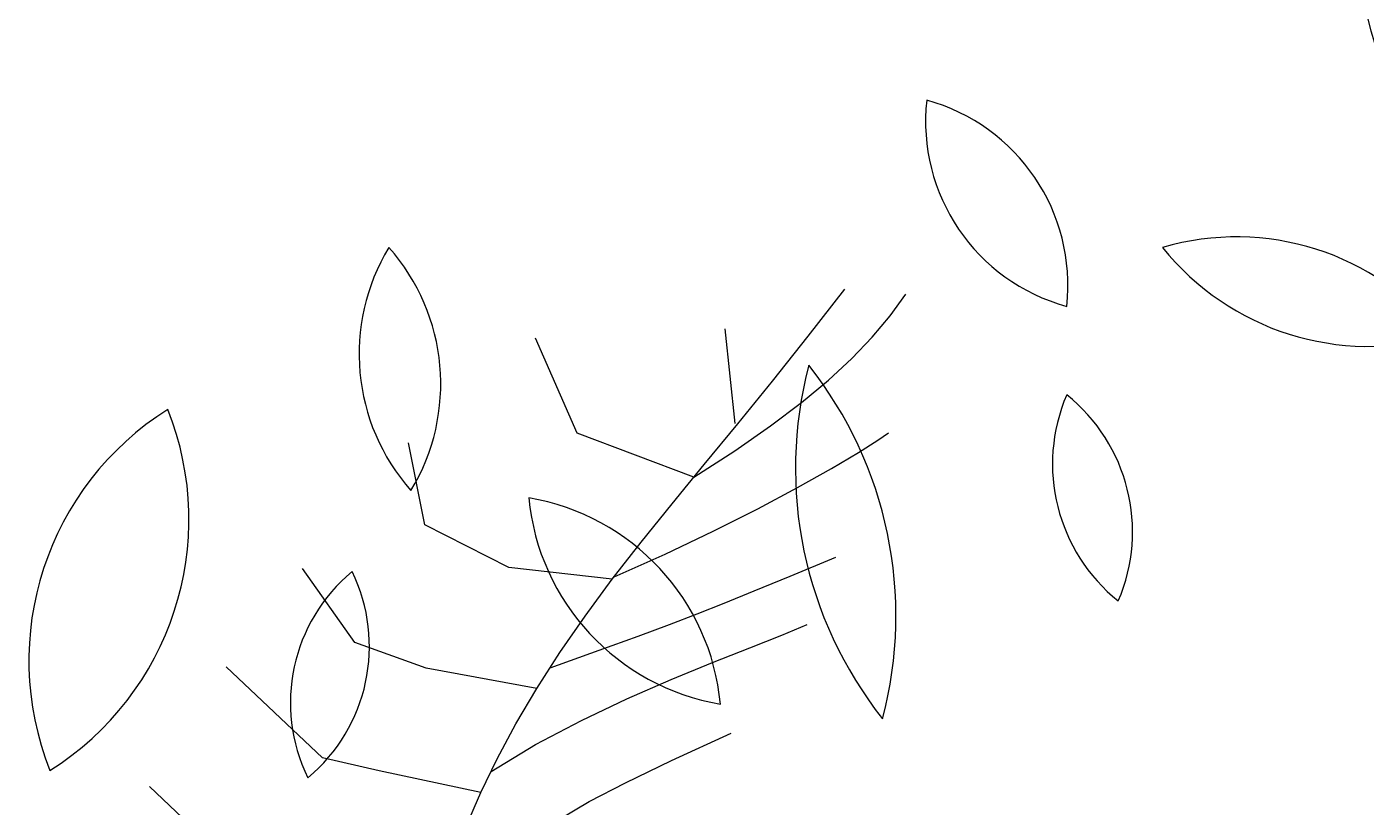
# Model space of a CAD drawing. Header units: millimetres. Extents: x -1030105 to 906887, y -616134 to 1220667.
# Drawn here: x -104676 to -103531, y 511289 to 511956 of the extents above; entities that cross this region are included whole.
import ezdxf

# ---------------------------------------------------------------- set-up
doc = ezdxf.new("R2010")
doc.units = ezdxf.units.MM
doc.header["$MEASUREMENT"] = 0
doc.linetypes.add('DASH', pattern=[0.35, 0.25, -0.1])
doc.linetypes.add('DASHED', pattern=[0.75, 0.5, -0.25])
doc.layers.add('A-Furniture', color=143, linetype='Continuous')
doc.layers.add('A-Tree', color=98, linetype='Continuous')
doc.layers.add('A-Wall', color=6, linetype='Continuous', lineweight=9)

# ---------------------------------------------------------------- blocks, each defined once
blk = doc.blocks.new('FUR')
at = {"layer": 'A-Furniture', "color": 8, "linetype": 'DASH', "ltscale": 50}
blk.add_open_spline([(-52657.18174468336, -15419.7190256638), (-53684.68530343773, -15761.4550650951), (-55944.28394347202, -15850.41732849472), (-58636.63205547673, -13705.47419053549), (-59018.49773840173, -10052.23631551804), (-57876.11176995137, -7685.960731683532), (-56880.61459291968, -6548.248811861849), (-56782.67322703003, -6441.870720701991)], degree=3, knots=[18289.98314026606, 18289.98314026606, 18289.98314026606, 18289.98314026606, 21462.80248467822, 24520.47386172318, 27657.55730020549, 31678.73250156143, 32103.72514403899, 32103.72514403899, 32103.72514403899, 32103.72514403899], dxfattribs=at)
blk = doc.blocks.new('12PPLT06')
at = {"color": 0, "linetype": 'ByBlock'}
for centre, radius, start, end in [((0.39235880291222, -0.2358448303072294), 0.0967875, 186.54868600067, 256.8911319995395), ((0.2742512195789075, -0.3411484969738865), 0.0967875, 6.54868600067002, 76.89113199953944), ((0.2217668862455255, -0.2893535803071927), 0.05859191666666665, 173.6499809978664, 254.651444999303), ((0.1480257195788752, -0.339375330307206), 0.05859191666666665, 353.6499809978664, 74.651444999303), ((0.2580326362455025, -0.405242830307202), 0.08059875, 38.6962139995009, 106.2415449998232), ((0.05309013624549408, -0.3604013303072122), 0.06279416666666666, 148.7876610017853, 221.5977109985612), ((-0.04757369708784154, -0.3695494969738888), 0.06279416666666666, 328.7876610017854, 41.5977109985612), ((0.2983952195788788, -0.2774710803072082), 0.08059875, 218.6962139995009, 286.2415449998232), ((0.2468061362456027, -0.3953419969738832), 0.1233375833333333, 165.2071099987095, 218.3217489999709), ((0.0307931362455065, -0.4403295803072353), 0.1233375833333333, 345.2071099987095, 38.32174899997089), ((0.2555320529122653, -0.3939920803072425), 0.05361883333333333, 156.775419000459, 231.2879719996091), ((0.1727245529122001, -0.4146869969738702), 0.05361883333333333, 336.7754190004591, 51.28797199960912), ((-0.01992978042107296, -0.45404366364059), 0.09055483333333332, 122.1169889999252, 201.7275270020464), ((-0.1521945304211769, -0.4108697469738445), 0.09055483333333332, 302.1169889999251, 21.72752700204642), ((0.03037446957887369, -0.4738584136405564), 0.07050225, 5.319560001462722, 80.41896799958994), ((0.1123076362455393, -0.3978032469738935), 0.07050225, 185.3195600014627, 260.4189679995899), ((0.02146971957882471, -0.4669088303072328), 0.05212266666666666, 129.7475050001382, 206.0709009984855), ((-0.05867703042110151, -0.4497403303072076), 0.05212266666666666, 309.7475050001382, 26.07090099848551)]:
    blk.add_arc(centre, radius, start, end, dxfattribs=at)
blk = doc.blocks.new('CAY8')
at = {"color": 0, "linetype": 'ByBlock'}
for p, q in [((-940.3137401825061, 145.768174705825), (-946.1185544049276, 151.5635492960155)), ((-934.7235632646898, 139.3882252406347), (-940.3137401825061, 145.768174705825)), ((-929.2662368465008, 132.2471229548701), (-934.7235632646898, 139.3882252406347)), ((-903.4047295116015, 136.1425936371252), (-905.1583078142412, 139.6563538433566)), ((-900.6598658630301, 129.7326422717906), (-903.4047295116015, 136.1425936371252)), ((-938.0649973905802, 120.1860671189079), (-950.5168529680359, 133.4464085603995)), ((-923.8599741226335, 124.1682899042662), (-929.2662368465008, 132.2471229548701)), ((-897.1312236990398, 120.7794901121542), (-900.6598658630301, 129.7326422717906)), ((-918.4229882883064, 114.9751481428557), (-923.8599741226335, 124.1682899042662)), ((-926.3047232869849, 107.283907857347), (-938.0649973905802, 120.1860671189079)), ((-893.0263098498817, 109.6361275239997), (-897.1312236990398, 120.7794901121542)), ((-912.8734925372319, 104.4911197258498), (-918.4229882883064, 114.9751481428557)), ((-866.7262028654204, 103.1832332871436), (-870.2616481090499, 117.824978480292)), ((-915.133669793313, 94.77777983423766), (-926.3047232869849, 107.283907857347)), ((-888.5526311469857, 96.65554487219379), (-893.0263098498817, 109.6361275239997)), ((-907.1297000644972, 92.53962670845976), (-912.8734925372319, 104.4911197258498)), ((-863.9597579267847, 91.60332797416231), (-866.7262028654204, 103.1832332871436)), ((-849.3357030902243, 97.82547973476358), (-851.3103314946766, 105.9690212018777)), ((-915.3127875501068, 93.97468717974152), (-944.3487014881084, 95.55333815697122)), ((-904.4494760451689, 82.70553210620164), (-915.133669793313, 94.77777983423766)), ((-883.91769442021, 82.19073252212729), (-888.5526311469857, 96.65554487219379)), ((-847.0656728668237, 87.58272618825322), (-849.3357030902243, 97.82547973476358)), ((-901.1098240653209, 78.94409114570044), (-907.1297000644972, 92.53962670845976)), ((-861.732146699409, 82.01472464871222), (-863.9597579267847, 91.60332797416231)), ((-844.4117731003989, 75.62804380720081), (-847.0656728668237, 87.58272618825322)), ((-894.1497811784193, 71.10501373169427), (-904.4494760451689, 82.70553210620164)), ((-879.3290065004603, 66.59468083938737), (-883.91769442021, 82.19073252212729)), ((-859.8132025891009, 73.34688541593096), (-861.732146699409, 82.01472464871222)), ((-901.1098240653209, 78.94409114570044), (-920.0258235257697, 45.94454750164914)), ((-816.8143473458604, 58.5986838777917), (-822.2834638411205, 77.83928790428945)), ((-841.2855360670055, 62.34871583665699), (-844.4117731003989, 75.62804380720081)), ((-884.1322243284067, 60.01407376871248), (-894.1497811784193, 71.10501373169427)), ((-857.972759002716, 64.52927238239681), (-859.8132025891009, 73.34688541593096)), ((-874.9940742179879, 50.22038018851345), (-879.3290065004603, 66.59468083938737)), ((-855.9806493467822, 54.4913476541642), (-857.972759002716, 64.52927238239681)), ((-837.5984940434191, 48.13202552141047), (-841.2855360670055, 62.34871583665699)), ((-874.2944446309975, 49.47056127394353), (-884.1322243284067, 60.01407376871248)), ((-812.3783106020765, 43.65250996243594), (-816.8143473458604, 58.5986838777917)), ((-853.6067070269764, 42.16257333728754), (-855.9806493467822, 54.4913476541642)), ((-874.2944446309975, 49.47056127394353), (-882.8400325470338, 18.92748891817791)), ((-864.5340812221893, 39.51232530617017), (-874.2944446309975, 49.47056127394353)), ((-920.0258235257697, 45.94454750164914), (-950.6379251968956, 38.02262965792215)), ((-833.2621793047783, 33.36525610657736), (-837.5984940434191, 48.13202552141047)), ((-850.6207654498266, 26.47241153821415), (-853.6067070269764, 42.16257333728754)), ((-808.4698979650111, 31.85255743862399), (-812.3783106020765, 43.65250996243594)), ((-854.7732565799724, 30.17540939236096), (-864.5340812221893, 39.51232530617017)), ((-828.1881241270075, 18.43569083694638), (-833.2621793047783, 33.36525610657736)), ((-845.0320265546961, 21.48863493530553), (-854.7732565799724, 30.17540939236096)), ((-804.583653789121, 22.05061758741249), (-808.4698979650111, 31.85255743862399)), ((-845.0320265546961, 21.48863493530553), (-856.5268507701821, -10.83589293108344)), ((-835.3549303386371, 13.47901780879511), (-845.0320265546961, 21.48863493530553)), ((-882.8400325470338, 18.92748891817791), (-899.714523556946, -4.298255425082971)), ((-822.2878607870134, 3.730612957044286), (-828.1881241270075, 18.43569083694638)), ((-825.7865071256438, 6.173573885376754), (-835.3549303386371, 13.47901780879511)), ((-816.3712961076653, -0.4006809616821556), (-825.7865071256438, 6.173573885376754)), ((-816.3712961076653, -0.4006809616821556), (-827.7937738506862, -29.93739812973035)), ((-807.1538364776989, -6.216730859703603), (-816.3712961076653, -0.4006809616821556)), ((-899.714523556946, -4.298255425082971), (-925.2642657311644, -5.252433182851746)), ((-856.5268507701821, -10.83589293108344), (-867.7023180115339, -31.10505514580836)), ((-867.7023180115339, -31.10505514580836), (-892.5041478066978, -43.24835929518849)), ((-827.7937738506862, -29.93739812973035), (-834.4322889746236, -46.40570705183745)), ((-834.4322889746236, -46.40570705183745), (-866.5092981660327, -71.006162165575)), ((-802.1017933342937, -75.2180552066693), (-834.1787815050684, -99.8185255927583))]:
    blk.add_line(p, q, dxfattribs=at)
blk = doc.blocks.new('CÂY')
at = {"layer": 'A-Tree', "color": 8, "ltscale": 10, "xscale": 2800, "yscale": 2800, "zscale": 2800}
blk.add_blockref('12PPLT06', (-15171.32227156353, 3574.021445036517), dxfattribs=at)
at = {"layer": 'A-Tree', "color": 8, "ltscale": 10, "xscale": 2.803183510899544, "yscale": 2.803183510899544, "zscale": 2.803183510899544, "rotation": 279.0824280019125}
blk.add_blockref('CAY8', (-14732.21739931472, -69.75649958464783), dxfattribs=at)
blk = doc.blocks.new('BỐ TRÍ LAY OUT')
at = {"layer": 'A-Furniture', "color": 3}
for name, p in [('CÂY', (4286.75486311756, 4469.288343299762)), ('FUR', (48783.7433631176, 18654.71482977469))]:
    blk.add_blockref(name, p, dxfattribs=at)
blk = doc.blocks.new('TƯỜNG KIẾN TRÚC')
at = {"color": 0, "const_width": 50}
blk.add_lwpolyline([(-57246.21905261721, -42602.37068987137), (-59409.74643573305, -42969.45567016874, 0.3659412979444954), (-61135.38700251374, -45121.87329179677, 0.0450071005246337), (-60690.77560484735, -49470.92558191495, 0.1620892894414481), (-56830.91708503431, -56364.14356976992, 0.1933850795687879), (-54279.94149597501, -57092.5587343435, 0.2015619879370782), (-51129.45223710453, -55388.36867325811, 392.1318763364482)], format="xyb", dxfattribs=at)
blk = doc.blocks.new('KIẾN TRÚC')
h = blk.add_hatch(color=9)
h.dxf.hatch_style = 1
edge = h.paths.add_edge_path(flags=16)
edge.add_line((62281.95049999998, 27412.02927138517), (55232.82389649404, 27412.02927138505))
edge.add_arc((32545.50878812408, 30716.66293956665), 22926.72829924391, 284.53695158247865, 351.7125813344091, ccw=False)
edge.add_line((38300.21700792988, 8523.911784915952), (13217.51784992669, 8523.911784910597))
edge.add_arc((23753.10182550838, 24110.84943410289), 18813.58963585476, 227.7677182561868, 235.9442986410003, ccw=False)
edge.add_arc((7788.819823088517, 12733.3910908635), 4187.039666959467, 236.0590124962323, 322.4360737019827, ccw=False)
edge.add_arc((13873.5970987339, 18503.25729619298), 12505.26566685072, 190.8327360748526, 227.6605687844487, ccw=False)
edge.add_arc((25477.52443721271, 20792.18331255531), 24332.69085544715, 180.6832153365221, 190.991126688788, ccw=False)
edge.add_arc((3282.93561756362, 20557.21277457592), 2137.084471138149, 101.08076224722828, 181.479400931386, ccw=False)
edge.add_line((2872.204064266523, 22654.45611475036), (4986.06665855035, 23013.11448664329))
edge.add_arc((28039.69241930227, 24288.4119512235), 23088.87273861522, 153.2014320220877, 183.1663029992741, ccw=False)
edge.add_arc((10232.26976538847, 40544.64471371844), 6483.106001901682, 182.8401094538115, 244.3962742115525, ccw=False)
edge.add_arc((-6425.00274742386, 39970.86676714511), 10185.26120742048, 1.420812516492314, 26.70695635716553)
edge.add_arc((10590.58143904217, 49414.25633883046), 9292.69259551461, 144.7133172211654, 211.5754885360199, ccw=False)
edge.add_arc((-12326.15115191392, 64090.21360378864), 17935.64217367859, 328.7375359512051, 356.1899532233969)
edge.add_arc((16735.32676788772, 62308.59922571364), 11181.04393981935, 84.1243873636841, 176.9761863570094, ccw=False)
edge.add_arc((20708.98128665387, 99752.52490135818), 26473.21942281876, 263.8653720447036, 288.4869561324928)
edge.add_arc((35667.35201082098, 54479.70646712999), 21207.13938727637, 73.35106851793267, 108.03023985438841, ccw=False)
edge.add_arc((44765.46109434243, 84516.17499720305), 10177.42256554817, 252.7258710955127, 285.7130125077479)
edge.add_arc((49658.99676799333, 68415.98596348311), 6655.601145545619, 49.49953772748103, 108.7311152981473, ccw=False)
edge.add_arc((48035.04809900769, 66009.84854850778), 9545.540963997893, -2.328829575281418, 51.46764420018991, ccw=False)
edge.add_line((57572.70516659174, 65621.96975748474), (49483.50000000001, 65623.9117849106))
edge.add_line((49483.50000000001, 65623.9117849106), (62281.95049999965, 65623.9117849191))
edge.add_line((62281.95049999965, 65623.9117849191), (62281.95049999998, 27412.02927138517))
h.paths.add_polyline_path([(0, 77895.5), (64428.50000000001, 77895.5), (64428.50000000001, -0.577250000089407), (-1.792749999687658, 0.577250000089407)])
at = {"layer": 'A-Wall'}
blk.add_blockref('TƯỜNG KIẾN TRÚC', (62285.79396247002, 65615.61311326921), dxfattribs=at)

msp = doc.modelspace()

# ---------------------------------------------------------------- linework, layer by layer
at = {"color": 1, "linetype": 'DASHED', "ltscale": 1000, "const_width": 50}
msp.add_lwpolyline([(-95670.36382637039, 506057.7127576224, -0.1976179126471055), (-98776.4909959755, 504407.8530505756, -0.1933850795687879), (-101327.4665850348, 505136.2682151492, -0.1620892894414481), (-105187.3251048478, 512029.4862030041, -0.0450071005246337), (-105631.9365025142, 516378.5384931223, -0.3659412979444954), (-103906.2959357335, 518530.9561147504), (-101743.9030274843, 518897.8486090698, -0.1357393945070406), (-99338.88206733699, 530570.340333024, -0.2750178852905023), (-103021.3730096331, 536099.9135275302, 0.1107814983251507), (-104104.8374997806, 540424.9028483479, -0.3003100923854334), (-103773.2822078853, 550658.8466900261, 0.1203599662960986), (-101208.6497629923, 558774.9105705839, -0.4288681078624456), (-88898.57935298752, 569307.4033231586, 0.107847157214301), (-77675.15854412533, 570521.9329957211, -0.1524819869208155), (-65035.16077594279, 570674.3053047663, 0.1449358142641596), (-59256.79872041271, 570595.5800135372, -0.2643588036035894), (-52796.99522499467, 569353.4099046133, -0.2237263001650759), (-49205.79483340826, 561498.4697574847), (-44496.54950000049, 561500.4117849191), (-44496.54950000002, 523288.5292713851), (-51545.67610350606, 523288.5292713851, -0.3011393681377011), (-68478.28299209109, 504400.4117849106), (-93560.98215007345, 504400.4117849106, -0.03627546227429911), (-95670.36382637039, 506057.7127576224)], format="xyb", dxfattribs=at)

# ---------------------------------------------------------------- block references
at = {"color": 3}
for name, p in [('KIẾN TRÚC', (-106778.5, 495876.5)), ('BỐ TRÍ LAY OUT', (-93480.29286311776, 504642.1131132607))]:
    msp.add_blockref(name, p, dxfattribs=at)

doc.saveas('drawing.dxf')
